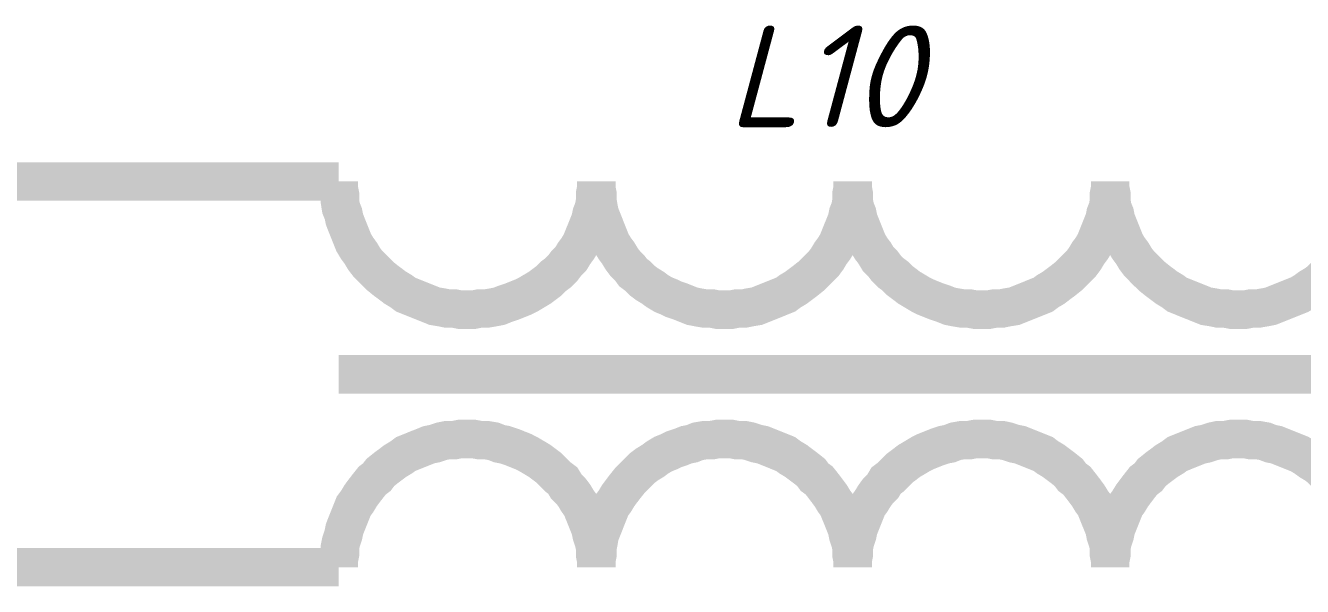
# Model space of a CAD drawing. Header units: inches. Extents: x 0 to 841, y 0 to 594.
# Drawn here: x 523.91 to 548.75, y 394.61 to 405.52 of the extents above; entities that cross this region are included whole.
import ezdxf

# ---------------------------------------------------------------- set-up
doc = ezdxf.new("R2010")
doc.units = ezdxf.units.IN
doc.layers.add('Sheet', color=255, linetype='Continuous')
doc.styles.get("Standard").update_dxf_attribs({"font": 'isocpeui.ttf'})

msp = doc.modelspace()

# ---------------------------------------------------------------- linework, layer by layer
at = {"layer": 'Sheet'}
for points in [[(524.996, 402.491, 0.749, 0.749, 0), (517.495, 402.491, 0.749, 0.749, 0)], [(524.996, 402.491, 0.749, 0.749, 0), (530.004, 402.491, 0.749, 0.749, 0)], [(530.004, 402.491, 0.749, 0.749, 0), (530.004, 402.356, 0.749, 0.749, 0), (530.027, 402.244, 0.749, 0.749, 0), (530.027, 402.109, 0.749, 0.749, 0), (530.049, 401.974, 0.749, 0.749, 0), (530.094, 401.862, 0.749, 0.749, 0), (530.117, 401.75, 0.749, 0.749, 0), (530.161, 401.637, 0.749, 0.749, 0), (530.206, 401.525, 0.749, 0.749, 0), (530.251, 401.413, 0.749, 0.749, 0), (530.296, 401.3, 0.749, 0.749, 0), (530.364, 401.188, 0.749, 0.749, 0), (530.431, 401.098, 0.749, 0.749, 0), (530.498, 400.986, 0.749, 0.749, 0), (530.566, 400.896, 0.749, 0.749, 0), (530.656, 400.806, 0.749, 0.749, 0), (530.745, 400.716, 0.749, 0.749, 0), (530.813, 400.649, 0.749, 0.749, 0), (530.925, 400.559, 0.749, 0.749, 0), (531.015, 400.492, 0.749, 0.749, 0), (531.105, 400.424, 0.749, 0.749, 0), (531.217, 400.357, 0.749, 0.749, 0), (531.307, 400.29, 0.749, 0.749, 0), (531.419, 400.245, 0.749, 0.749, 0), (531.531, 400.2, 0.749, 0.749, 0), (531.644, 400.155, 0.749, 0.749, 0), (531.756, 400.11, 0.749, 0.749, 0), (531.868, 400.065, 0.749, 0.749, 0), (532.003, 400.043, 0.749, 0.749, 0), (532.115, 400.02, 0.749, 0.749, 0), (532.25, 400.02, 0.749, 0.749, 0), (532.362, 399.998, 0.749, 0.749, 0), (532.497, 399.998, 0.749, 0.749, 0)], [(532.497, 399.998, 0.749, 0.749, 0), (532.632, 399.998, 0.749, 0.749, 0), (532.744, 400.02, 0.749, 0.749, 0), (532.879, 400.02, 0.749, 0.749, 0), (533.014, 400.043, 0.749, 0.749, 0), (533.126, 400.065, 0.749, 0.749, 0), (533.238, 400.11, 0.749, 0.749, 0), (533.373, 400.155, 0.749, 0.749, 0), (533.485, 400.2, 0.749, 0.749, 0), (533.598, 400.245, 0.749, 0.749, 0), (533.687, 400.29, 0.749, 0.749, 0), (533.8, 400.357, 0.749, 0.749, 0), (533.912, 400.424, 0.749, 0.749, 0), (534.002, 400.492, 0.749, 0.749, 0), (534.092, 400.559, 0.749, 0.749, 0), (534.181, 400.649, 0.749, 0.749, 0), (534.271, 400.716, 0.749, 0.749, 0), (534.361, 400.806, 0.749, 0.749, 0), (534.428, 400.896, 0.749, 0.749, 0), (534.518, 400.986, 0.749, 0.749, 0), (534.586, 401.098, 0.749, 0.749, 0), (534.653, 401.188, 0.749, 0.749, 0), (534.72, 401.3, 0.749, 0.749, 0), (534.765, 401.413, 0.749, 0.749, 0), (534.81, 401.525, 0.749, 0.749, 0), (534.855, 401.637, 0.749, 0.749, 0), (534.9, 401.75, 0.749, 0.749, 0), (534.923, 401.862, 0.749, 0.749, 0), (534.967, 401.974, 0.749, 0.749, 0), (534.99, 402.109, 0.749, 0.749, 0), (534.99, 402.244, 0.749, 0.749, 0), (535.012, 402.356, 0.749, 0.749, 0), (535.012, 402.491, 0.749, 0.749, 0)], [(535.012, 402.491, 0.749, 0.749, 0), (535.012, 402.356, 0.749, 0.749, 0), (535.035, 402.244, 0.749, 0.749, 0), (535.035, 402.109, 0.749, 0.749, 0), (535.057, 401.974, 0.749, 0.749, 0), (535.08, 401.862, 0.749, 0.749, 0), (535.125, 401.75, 0.749, 0.749, 0), (535.17, 401.637, 0.749, 0.749, 0), (535.214, 401.525, 0.749, 0.749, 0), (535.259, 401.413, 0.749, 0.749, 0), (535.304, 401.3, 0.749, 0.749, 0), (535.372, 401.188, 0.749, 0.749, 0), (535.439, 401.098, 0.749, 0.749, 0), (535.506, 400.986, 0.749, 0.749, 0), (535.574, 400.896, 0.749, 0.749, 0), (535.664, 400.806, 0.749, 0.749, 0), (535.731, 400.716, 0.749, 0.749, 0), (535.821, 400.649, 0.749, 0.749, 0), (535.911, 400.559, 0.749, 0.749, 0), (536.001, 400.492, 0.749, 0.749, 0), (536.113, 400.424, 0.749, 0.749, 0), (536.203, 400.357, 0.749, 0.749, 0), (536.315, 400.29, 0.749, 0.749, 0), (536.427, 400.245, 0.749, 0.749, 0), (536.517, 400.2, 0.749, 0.749, 0), (536.652, 400.155, 0.749, 0.749, 0), (536.764, 400.11, 0.749, 0.749, 0), (536.876, 400.065, 0.749, 0.749, 0), (536.989, 400.043, 0.749, 0.749, 0), (537.123, 400.02, 0.749, 0.749, 0), (537.258, 400.02, 0.749, 0.749, 0), (537.37, 399.998, 0.749, 0.749, 0), (537.505, 399.998, 0.749, 0.749, 0)], [(537.505, 399.998, 0.749, 0.749, 0), (537.64, 399.998, 0.749, 0.749, 0), (537.752, 400.02, 0.749, 0.749, 0), (537.887, 400.02, 0.749, 0.749, 0), (537.999, 400.043, 0.749, 0.749, 0), (538.134, 400.065, 0.749, 0.749, 0), (538.246, 400.11, 0.749, 0.749, 0), (538.359, 400.155, 0.749, 0.749, 0), (538.471, 400.2, 0.749, 0.749, 0), (538.583, 400.245, 0.749, 0.749, 0), (538.695, 400.29, 0.749, 0.749, 0), (538.785, 400.357, 0.749, 0.749, 0), (538.898, 400.424, 0.749, 0.749, 0), (538.987, 400.492, 0.749, 0.749, 0), (539.077, 400.559, 0.749, 0.749, 0), (539.19, 400.649, 0.749, 0.749, 0), (539.257, 400.716, 0.749, 0.749, 0), (539.347, 400.806, 0.749, 0.749, 0), (539.437, 400.896, 0.749, 0.749, 0), (539.504, 400.986, 0.749, 0.749, 0), (539.571, 401.098, 0.749, 0.749, 0), (539.639, 401.188, 0.749, 0.749, 0), (539.706, 401.3, 0.749, 0.749, 0), (539.751, 401.413, 0.749, 0.749, 0), (539.796, 401.525, 0.749, 0.749, 0), (539.841, 401.637, 0.749, 0.749, 0), (539.886, 401.75, 0.749, 0.749, 0), (539.908, 401.862, 0.749, 0.749, 0), (539.953, 401.974, 0.749, 0.749, 0), (539.976, 402.109, 0.749, 0.749, 0), (539.976, 402.244, 0.749, 0.749, 0), (539.998, 402.356, 0.749, 0.749, 0), (539.998, 402.491, 0.749, 0.749, 0)], [(539.998, 402.491, 0.749, 0.749, 0), (539.998, 402.356, 0.749, 0.749, 0), (540.02, 402.244, 0.749, 0.749, 0), (540.02, 402.109, 0.749, 0.749, 0), (540.043, 401.974, 0.749, 0.749, 0), (540.088, 401.862, 0.749, 0.749, 0), (540.11, 401.75, 0.749, 0.749, 0), (540.155, 401.637, 0.749, 0.749, 0), (540.2, 401.525, 0.749, 0.749, 0), (540.245, 401.413, 0.749, 0.749, 0), (540.29, 401.3, 0.749, 0.749, 0), (540.357, 401.188, 0.749, 0.749, 0), (540.425, 401.098, 0.749, 0.749, 0), (540.492, 400.986, 0.749, 0.749, 0), (540.582, 400.896, 0.749, 0.749, 0), (540.649, 400.806, 0.749, 0.749, 0), (540.739, 400.716, 0.749, 0.749, 0), (540.829, 400.649, 0.749, 0.749, 0), (540.919, 400.559, 0.749, 0.749, 0), (541.009, 400.492, 0.749, 0.749, 0), (541.098, 400.424, 0.749, 0.749, 0), (541.211, 400.357, 0.749, 0.749, 0), (541.323, 400.29, 0.749, 0.749, 0), (541.413, 400.245, 0.749, 0.749, 0), (541.525, 400.2, 0.749, 0.749, 0), (541.637, 400.155, 0.749, 0.749, 0), (541.772, 400.11, 0.749, 0.749, 0), (541.884, 400.065, 0.749, 0.749, 0), (541.997, 400.043, 0.749, 0.749, 0), (542.131, 400.02, 0.749, 0.749, 0), (542.266, 400.02, 0.749, 0.749, 0), (542.379, 399.998, 0.749, 0.749, 0), (542.513, 399.998, 0.749, 0.749, 0)], [(542.513, 399.998, 0.749, 0.749, 0), (542.648, 399.998, 0.749, 0.749, 0), (542.76, 400.02, 0.749, 0.749, 0), (542.895, 400.02, 0.749, 0.749, 0), (543.007, 400.043, 0.749, 0.749, 0), (543.142, 400.065, 0.749, 0.749, 0), (543.254, 400.11, 0.749, 0.749, 0), (543.367, 400.155, 0.749, 0.749, 0), (543.479, 400.2, 0.749, 0.749, 0), (543.591, 400.245, 0.749, 0.749, 0), (543.704, 400.29, 0.749, 0.749, 0), (543.793, 400.357, 0.749, 0.749, 0), (543.906, 400.424, 0.749, 0.749, 0), (543.995, 400.492, 0.749, 0.749, 0), (544.085, 400.559, 0.749, 0.749, 0), (544.198, 400.649, 0.749, 0.749, 0), (544.265, 400.716, 0.749, 0.749, 0), (544.355, 400.806, 0.749, 0.749, 0), (544.445, 400.896, 0.749, 0.749, 0), (544.512, 400.986, 0.749, 0.749, 0), (544.579, 401.098, 0.749, 0.749, 0), (544.647, 401.188, 0.749, 0.749, 0), (544.714, 401.3, 0.749, 0.749, 0), (544.759, 401.413, 0.749, 0.749, 0), (544.804, 401.525, 0.749, 0.749, 0), (544.849, 401.637, 0.749, 0.749, 0), (544.894, 401.75, 0.749, 0.749, 0), (544.916, 401.862, 0.749, 0.749, 0), (544.961, 401.974, 0.749, 0.749, 0), (544.984, 402.109, 0.749, 0.749, 0), (544.984, 402.244, 0.749, 0.749, 0), (545.006, 402.356, 0.749, 0.749, 0), (545.006, 402.491, 0.749, 0.749, 0)], [(545.006, 402.491, 0.749, 0.749, 0), (545.006, 402.356, 0.749, 0.749, 0), (545.029, 402.244, 0.749, 0.749, 0), (545.029, 402.109, 0.749, 0.749, 0), (545.051, 401.974, 0.749, 0.749, 0), (545.096, 401.862, 0.749, 0.749, 0), (545.118, 401.75, 0.749, 0.749, 0), (545.163, 401.637, 0.749, 0.749, 0), (545.208, 401.525, 0.749, 0.749, 0), (545.253, 401.413, 0.749, 0.749, 0), (545.298, 401.3, 0.749, 0.749, 0), (545.365, 401.188, 0.749, 0.749, 0), (545.433, 401.098, 0.749, 0.749, 0), (545.5, 400.986, 0.749, 0.749, 0), (545.568, 400.896, 0.749, 0.749, 0), (545.657, 400.806, 0.749, 0.749, 0), (545.747, 400.716, 0.749, 0.749, 0), (545.815, 400.649, 0.749, 0.749, 0), (545.927, 400.559, 0.749, 0.749, 0), (546.017, 400.492, 0.749, 0.749, 0), (546.107, 400.424, 0.749, 0.749, 0), (546.219, 400.357, 0.749, 0.749, 0), (546.309, 400.29, 0.749, 0.749, 0), (546.421, 400.245, 0.749, 0.749, 0), (546.533, 400.2, 0.749, 0.749, 0), (546.646, 400.155, 0.749, 0.749, 0), (546.758, 400.11, 0.749, 0.749, 0), (546.87, 400.065, 0.749, 0.749, 0), (547.005, 400.043, 0.749, 0.749, 0), (547.117, 400.02, 0.749, 0.749, 0), (547.252, 400.02, 0.749, 0.749, 0), (547.364, 399.998, 0.749, 0.749, 0), (547.499, 399.998, 0.749, 0.749, 0)], [(530.004, 402.491, 0.3, 0.3, 0), (524.996, 402.491, 0.3, 0.3, 0)], [(547.499, 399.998, 0.749, 0.749, 0), (547.634, 399.998, 0.749, 0.749, 0), (547.746, 400.02, 0.749, 0.749, 0), (547.881, 400.02, 0.749, 0.749, 0), (548.015, 400.043, 0.749, 0.749, 0), (548.128, 400.065, 0.749, 0.749, 0), (548.24, 400.11, 0.749, 0.749, 0), (548.352, 400.155, 0.749, 0.749, 0), (548.465, 400.2, 0.749, 0.749, 0), (548.577, 400.245, 0.749, 0.749, 0), (548.689, 400.29, 0.749, 0.749, 0), (548.801, 400.357, 0.749, 0.749, 0), (548.891, 400.424, 0.749, 0.749, 0), (549.004, 400.492, 0.749, 0.749, 0), (549.093, 400.559, 0.749, 0.749, 0), (549.183, 400.649, 0.749, 0.749, 0)], [(549.992, 398.74, 0.749, 0.749, 0), (530.004, 398.74, 0.749, 0.749, 0)], [(517.495, 397.482, 0.749, 0.749, 0), (517.495, 394.989, 0.749, 0.749, 0), (522.503, 394.989, 0.749, 0.749, 0), (524.996, 394.989, 0.749, 0.749, 0)], [(532.497, 397.482, 0.749, 0.749, 0), (532.362, 397.482, 0.749, 0.749, 0), (532.25, 397.46, 0.749, 0.749, 0), (532.115, 397.46, 0.749, 0.749, 0), (532.003, 397.437, 0.749, 0.749, 0), (531.868, 397.392, 0.749, 0.749, 0), (531.756, 397.37, 0.749, 0.749, 0), (531.644, 397.325, 0.749, 0.749, 0), (531.531, 397.28, 0.749, 0.749, 0), (531.419, 397.235, 0.749, 0.749, 0), (531.307, 397.19, 0.749, 0.749, 0), (531.217, 397.123, 0.749, 0.749, 0), (531.105, 397.056, 0.749, 0.749, 0), (531.015, 396.988, 0.749, 0.749, 0), (530.925, 396.921, 0.749, 0.749, 0), (530.813, 396.831, 0.749, 0.749, 0), (530.745, 396.741, 0.749, 0.749, 0), (530.656, 396.674, 0.749, 0.749, 0), (530.566, 396.561, 0.749, 0.749, 0), (530.498, 396.472, 0.749, 0.749, 0), (530.431, 396.382, 0.749, 0.749, 0), (530.364, 396.27, 0.749, 0.749, 0), (530.296, 396.18, 0.749, 0.749, 0), (530.251, 396.067, 0.749, 0.749, 0), (530.206, 395.955, 0.749, 0.749, 0), (530.161, 395.843, 0.749, 0.749, 0), (530.117, 395.73, 0.749, 0.749, 0), (530.094, 395.618, 0.749, 0.749, 0), (530.049, 395.483, 0.749, 0.749, 0), (530.027, 395.371, 0.749, 0.749, 0), (530.027, 395.236, 0.749, 0.749, 0), (530.004, 395.124, 0.749, 0.749, 0), (530.004, 394.989, 0.749, 0.749, 0)], [(535.012, 394.989, 0.749, 0.749, 0), (535.012, 395.124, 0.749, 0.749, 0), (534.99, 395.236, 0.749, 0.749, 0), (534.99, 395.371, 0.749, 0.749, 0), (534.967, 395.483, 0.749, 0.749, 0), (534.923, 395.618, 0.749, 0.749, 0), (534.9, 395.73, 0.749, 0.749, 0), (534.855, 395.843, 0.749, 0.749, 0), (534.81, 395.955, 0.749, 0.749, 0), (534.765, 396.067, 0.749, 0.749, 0), (534.72, 396.18, 0.749, 0.749, 0), (534.653, 396.27, 0.749, 0.749, 0), (534.586, 396.382, 0.749, 0.749, 0), (534.518, 396.472, 0.749, 0.749, 0), (534.428, 396.561, 0.749, 0.749, 0), (534.361, 396.674, 0.749, 0.749, 0), (534.271, 396.741, 0.749, 0.749, 0), (534.181, 396.831, 0.749, 0.749, 0), (534.092, 396.921, 0.749, 0.749, 0), (534.002, 396.988, 0.749, 0.749, 0), (533.912, 397.056, 0.749, 0.749, 0), (533.8, 397.123, 0.749, 0.749, 0), (533.687, 397.19, 0.749, 0.749, 0), (533.598, 397.235, 0.749, 0.749, 0), (533.485, 397.28, 0.749, 0.749, 0), (533.373, 397.325, 0.749, 0.749, 0), (533.238, 397.37, 0.749, 0.749, 0), (533.126, 397.392, 0.749, 0.749, 0), (533.014, 397.437, 0.749, 0.749, 0), (532.879, 397.46, 0.749, 0.749, 0), (532.744, 397.46, 0.749, 0.749, 0), (532.632, 397.482, 0.749, 0.749, 0), (532.497, 397.482, 0.749, 0.749, 0)], [(537.505, 397.482, 0.749, 0.749, 0), (537.37, 397.482, 0.749, 0.749, 0), (537.258, 397.46, 0.749, 0.749, 0), (537.123, 397.46, 0.749, 0.749, 0), (536.989, 397.437, 0.749, 0.749, 0), (536.876, 397.392, 0.749, 0.749, 0), (536.764, 397.37, 0.749, 0.749, 0), (536.652, 397.325, 0.749, 0.749, 0), (536.517, 397.28, 0.749, 0.749, 0), (536.427, 397.235, 0.749, 0.749, 0), (536.315, 397.19, 0.749, 0.749, 0), (536.203, 397.123, 0.749, 0.749, 0), (536.113, 397.056, 0.749, 0.749, 0), (536.001, 396.988, 0.749, 0.749, 0), (535.911, 396.921, 0.749, 0.749, 0), (535.821, 396.831, 0.749, 0.749, 0), (535.731, 396.741, 0.749, 0.749, 0), (535.664, 396.674, 0.749, 0.749, 0), (535.574, 396.561, 0.749, 0.749, 0), (535.506, 396.472, 0.749, 0.749, 0), (535.439, 396.382, 0.749, 0.749, 0), (535.372, 396.27, 0.749, 0.749, 0), (535.304, 396.18, 0.749, 0.749, 0), (535.259, 396.067, 0.749, 0.749, 0), (535.214, 395.955, 0.749, 0.749, 0), (535.17, 395.843, 0.749, 0.749, 0), (535.125, 395.73, 0.749, 0.749, 0), (535.08, 395.618, 0.749, 0.749, 0), (535.057, 395.483, 0.749, 0.749, 0), (535.035, 395.371, 0.749, 0.749, 0), (535.035, 395.236, 0.749, 0.749, 0), (535.012, 395.124, 0.749, 0.749, 0), (535.012, 394.989, 0.749, 0.749, 0)], [(539.998, 394.989, 0.749, 0.749, 0), (539.998, 395.124, 0.749, 0.749, 0), (539.976, 395.236, 0.749, 0.749, 0), (539.976, 395.371, 0.749, 0.749, 0), (539.953, 395.483, 0.749, 0.749, 0), (539.908, 395.618, 0.749, 0.749, 0), (539.886, 395.73, 0.749, 0.749, 0), (539.841, 395.843, 0.749, 0.749, 0), (539.796, 395.955, 0.749, 0.749, 0), (539.751, 396.067, 0.749, 0.749, 0), (539.706, 396.18, 0.749, 0.749, 0), (539.639, 396.27, 0.749, 0.749, 0), (539.571, 396.382, 0.749, 0.749, 0), (539.504, 396.472, 0.749, 0.749, 0), (539.437, 396.561, 0.749, 0.749, 0), (539.347, 396.674, 0.749, 0.749, 0), (539.257, 396.741, 0.749, 0.749, 0), (539.19, 396.831, 0.749, 0.749, 0), (539.077, 396.921, 0.749, 0.749, 0), (538.987, 396.988, 0.749, 0.749, 0), (538.898, 397.056, 0.749, 0.749, 0), (538.785, 397.123, 0.749, 0.749, 0), (538.695, 397.19, 0.749, 0.749, 0), (538.583, 397.235, 0.749, 0.749, 0), (538.471, 397.28, 0.749, 0.749, 0), (538.359, 397.325, 0.749, 0.749, 0), (538.246, 397.37, 0.749, 0.749, 0), (538.134, 397.392, 0.749, 0.749, 0), (537.999, 397.437, 0.749, 0.749, 0), (537.887, 397.46, 0.749, 0.749, 0), (537.752, 397.46, 0.749, 0.749, 0), (537.64, 397.482, 0.749, 0.749, 0), (537.505, 397.482, 0.749, 0.749, 0)], [(542.513, 397.482, 0.749, 0.749, 0), (542.379, 397.482, 0.749, 0.749, 0), (542.266, 397.46, 0.749, 0.749, 0), (542.131, 397.46, 0.749, 0.749, 0), (541.997, 397.437, 0.749, 0.749, 0), (541.884, 397.392, 0.749, 0.749, 0), (541.772, 397.37, 0.749, 0.749, 0), (541.637, 397.325, 0.749, 0.749, 0), (541.525, 397.28, 0.749, 0.749, 0), (541.413, 397.235, 0.749, 0.749, 0), (541.323, 397.19, 0.749, 0.749, 0), (541.211, 397.123, 0.749, 0.749, 0), (541.098, 397.056, 0.749, 0.749, 0), (541.009, 396.988, 0.749, 0.749, 0), (540.919, 396.921, 0.749, 0.749, 0), (540.829, 396.831, 0.749, 0.749, 0), (540.739, 396.741, 0.749, 0.749, 0), (540.649, 396.674, 0.749, 0.749, 0), (540.582, 396.561, 0.749, 0.749, 0), (540.492, 396.472, 0.749, 0.749, 0), (540.425, 396.382, 0.749, 0.749, 0), (540.357, 396.27, 0.749, 0.749, 0), (540.29, 396.18, 0.749, 0.749, 0), (540.245, 396.067, 0.749, 0.749, 0), (540.2, 395.955, 0.749, 0.749, 0), (540.155, 395.843, 0.749, 0.749, 0), (540.11, 395.73, 0.749, 0.749, 0), (540.088, 395.618, 0.749, 0.749, 0), (540.043, 395.483, 0.749, 0.749, 0), (540.02, 395.371, 0.749, 0.749, 0), (540.02, 395.236, 0.749, 0.749, 0), (539.998, 395.124, 0.749, 0.749, 0), (539.998, 394.989, 0.749, 0.749, 0)], [(545.006, 394.989, 0.749, 0.749, 0), (545.006, 395.124, 0.749, 0.749, 0), (544.984, 395.236, 0.749, 0.749, 0), (544.984, 395.371, 0.749, 0.749, 0), (544.961, 395.483, 0.749, 0.749, 0), (544.916, 395.618, 0.749, 0.749, 0), (544.894, 395.73, 0.749, 0.749, 0), (544.849, 395.843, 0.749, 0.749, 0), (544.804, 395.955, 0.749, 0.749, 0), (544.759, 396.067, 0.749, 0.749, 0), (544.714, 396.18, 0.749, 0.749, 0), (544.647, 396.27, 0.749, 0.749, 0), (544.579, 396.382, 0.749, 0.749, 0), (544.512, 396.472, 0.749, 0.749, 0), (544.445, 396.561, 0.749, 0.749, 0), (544.355, 396.674, 0.749, 0.749, 0), (544.265, 396.741, 0.749, 0.749, 0), (544.198, 396.831, 0.749, 0.749, 0), (544.085, 396.921, 0.749, 0.749, 0), (543.995, 396.988, 0.749, 0.749, 0), (543.906, 397.056, 0.749, 0.749, 0), (543.793, 397.123, 0.749, 0.749, 0), (543.704, 397.19, 0.749, 0.749, 0), (543.591, 397.235, 0.749, 0.749, 0), (543.479, 397.28, 0.749, 0.749, 0), (543.367, 397.325, 0.749, 0.749, 0), (543.254, 397.37, 0.749, 0.749, 0), (543.142, 397.392, 0.749, 0.749, 0), (543.007, 397.437, 0.749, 0.749, 0), (542.895, 397.46, 0.749, 0.749, 0), (542.76, 397.46, 0.749, 0.749, 0), (542.648, 397.482, 0.749, 0.749, 0), (542.513, 397.482, 0.749, 0.749, 0)], [(547.499, 397.482, 0.749, 0.749, 0), (547.364, 397.482, 0.749, 0.749, 0), (547.252, 397.46, 0.749, 0.749, 0), (547.117, 397.46, 0.749, 0.749, 0), (547.005, 397.437, 0.749, 0.749, 0), (546.87, 397.392, 0.749, 0.749, 0), (546.758, 397.37, 0.749, 0.749, 0), (546.646, 397.325, 0.749, 0.749, 0), (546.533, 397.28, 0.749, 0.749, 0), (546.421, 397.235, 0.749, 0.749, 0), (546.309, 397.19, 0.749, 0.749, 0), (546.219, 397.123, 0.749, 0.749, 0), (546.107, 397.056, 0.749, 0.749, 0), (546.017, 396.988, 0.749, 0.749, 0), (545.927, 396.921, 0.749, 0.749, 0), (545.815, 396.831, 0.749, 0.749, 0), (545.747, 396.741, 0.749, 0.749, 0), (545.657, 396.674, 0.749, 0.749, 0), (545.568, 396.561, 0.749, 0.749, 0), (545.5, 396.472, 0.749, 0.749, 0), (545.433, 396.382, 0.749, 0.749, 0), (545.365, 396.27, 0.749, 0.749, 0), (545.298, 396.18, 0.749, 0.749, 0), (545.253, 396.067, 0.749, 0.749, 0), (545.208, 395.955, 0.749, 0.749, 0), (545.163, 395.843, 0.749, 0.749, 0), (545.118, 395.73, 0.749, 0.749, 0), (545.096, 395.618, 0.749, 0.749, 0), (545.051, 395.483, 0.749, 0.749, 0), (545.029, 395.371, 0.749, 0.749, 0), (545.029, 395.236, 0.749, 0.749, 0), (545.006, 395.124, 0.749, 0.749, 0), (545.006, 394.989, 0.749, 0.749, 0)], [(549.183, 396.831, 0.749, 0.749, 0), (549.093, 396.921, 0.749, 0.749, 0), (549.004, 396.988, 0.749, 0.749, 0), (548.891, 397.056, 0.749, 0.749, 0), (548.801, 397.123, 0.749, 0.749, 0), (548.689, 397.19, 0.749, 0.749, 0), (548.577, 397.235, 0.749, 0.749, 0), (548.465, 397.28, 0.749, 0.749, 0), (548.352, 397.325, 0.749, 0.749, 0), (548.24, 397.37, 0.749, 0.749, 0), (548.128, 397.392, 0.749, 0.749, 0), (548.015, 397.437, 0.749, 0.749, 0), (547.881, 397.46, 0.749, 0.749, 0), (547.746, 397.46, 0.749, 0.749, 0), (547.634, 397.482, 0.749, 0.749, 0), (547.499, 397.482, 0.749, 0.749, 0)], [(530.004, 394.989, 0.749, 0.749, 0), (524.996, 394.989, 0.749, 0.749, 0)], [(530.004, 394.989, 0.749, 0.749, 0), (530.004, 394.989, 0.749, 0.749, 0), (530.004, 394.989, 0.749, 0.749, 0), (530.004, 394.989, 0.749, 0.749, 0), (530.004, 394.989, 0.749, 0.749, 0), (530.004, 394.989, 0.749, 0.749, 0), (530.004, 394.989, 0.749, 0.749, 0), (530.004, 394.989, 0.749, 0.749, 0), (530.004, 394.989, 0.749, 0.749, 0), (530.004, 394.989, 0.749, 0.749, 0), (530.004, 394.989, 0.749, 0.749, 0), (530.004, 394.989, 0.749, 0.749, 0), (530.004, 394.989, 0.749, 0.749, 0), (530.004, 394.989, 0.749, 0.749, 0), (530.004, 394.989, 0.749, 0.749, 0), (530.004, 394.989, 0.749, 0.749, 0), (530.004, 394.989, 0.749, 0.749, 0), (530.004, 394.989, 0.749, 0.749, 0), (530.004, 394.989, 0.749, 0.749, 0), (530.004, 394.989, 0.749, 0.749, 0), (530.004, 394.989, 0.749, 0.749, 0), (530.004, 394.989, 0.749, 0.749, 0), (530.004, 394.989, 0.749, 0.749, 0), (530.004, 394.989, 0.749, 0.749, 0), (530.004, 394.989, 0.749, 0.749, 0), (530.004, 394.989, 0.749, 0.749, 0), (530.004, 394.989, 0.749, 0.749, 0), (530.004, 394.989, 0.749, 0.749, 0), (530.004, 394.989, 0.749, 0.749, 0), (530.004, 394.989, 0.749, 0.749, 0), (530.004, 394.989, 0.749, 0.749, 0), (530.004, 394.989, 0.749, 0.749, 0), (530.004, 394.989, 0.749, 0.749, 0)], [(535.012, 394.989, 0.749, 0.749, 0), (535.012, 394.989, 0.749, 0.749, 0), (535.012, 394.989, 0.749, 0.749, 0), (535.012, 394.989, 0.749, 0.749, 0), (535.012, 394.989, 0.749, 0.749, 0), (535.012, 394.989, 0.749, 0.749, 0), (535.012, 394.989, 0.749, 0.749, 0), (535.012, 394.989, 0.749, 0.749, 0), (535.012, 394.989, 0.749, 0.749, 0), (535.012, 394.989, 0.749, 0.749, 0), (535.012, 394.989, 0.749, 0.749, 0), (535.012, 394.989, 0.749, 0.749, 0), (535.012, 394.989, 0.749, 0.749, 0), (535.012, 394.989, 0.749, 0.749, 0), (535.012, 394.989, 0.749, 0.749, 0), (535.012, 394.989, 0.749, 0.749, 0), (535.012, 394.989, 0.749, 0.749, 0), (535.012, 394.989, 0.749, 0.749, 0), (535.012, 394.989, 0.749, 0.749, 0), (535.012, 394.989, 0.749, 0.749, 0), (535.012, 394.989, 0.749, 0.749, 0), (535.012, 394.989, 0.749, 0.749, 0), (535.012, 394.989, 0.749, 0.749, 0), (535.012, 394.989, 0.749, 0.749, 0), (535.012, 394.989, 0.749, 0.749, 0), (535.012, 394.989, 0.749, 0.749, 0), (535.012, 394.989, 0.749, 0.749, 0), (535.012, 394.989, 0.749, 0.749, 0), (535.012, 394.989, 0.749, 0.749, 0), (535.012, 394.989, 0.749, 0.749, 0), (535.012, 394.989, 0.749, 0.749, 0), (535.012, 394.989, 0.749, 0.749, 0), (535.012, 394.989, 0.749, 0.749, 0)], [(539.998, 394.989, 0.749, 0.749, 0), (539.998, 394.989, 0.749, 0.749, 0), (539.998, 394.989, 0.749, 0.749, 0), (539.998, 394.989, 0.749, 0.749, 0), (539.998, 394.989, 0.749, 0.749, 0), (539.998, 394.989, 0.749, 0.749, 0), (539.998, 394.989, 0.749, 0.749, 0), (539.998, 394.989, 0.749, 0.749, 0), (539.998, 394.989, 0.749, 0.749, 0), (539.998, 394.989, 0.749, 0.749, 0), (539.998, 394.989, 0.749, 0.749, 0), (539.998, 394.989, 0.749, 0.749, 0), (539.998, 394.989, 0.749, 0.749, 0), (539.998, 394.989, 0.749, 0.749, 0), (539.998, 394.989, 0.749, 0.749, 0), (539.998, 394.989, 0.749, 0.749, 0), (539.998, 394.989, 0.749, 0.749, 0), (539.998, 394.989, 0.749, 0.749, 0), (539.998, 394.989, 0.749, 0.749, 0), (539.998, 394.989, 0.749, 0.749, 0), (539.998, 394.989, 0.749, 0.749, 0), (539.998, 394.989, 0.749, 0.749, 0), (539.998, 394.989, 0.749, 0.749, 0), (539.998, 394.989, 0.749, 0.749, 0), (539.998, 394.989, 0.749, 0.749, 0), (539.998, 394.989, 0.749, 0.749, 0), (539.998, 394.989, 0.749, 0.749, 0), (539.998, 394.989, 0.749, 0.749, 0), (539.998, 394.989, 0.749, 0.749, 0), (539.998, 394.989, 0.749, 0.749, 0), (539.998, 394.989, 0.749, 0.749, 0), (539.998, 394.989, 0.749, 0.749, 0), (539.998, 394.989, 0.749, 0.749, 0)], [(545.006, 394.989, 0.749, 0.749, 0), (545.006, 394.989, 0.749, 0.749, 0), (545.006, 394.989, 0.749, 0.749, 0), (545.006, 394.989, 0.749, 0.749, 0), (545.006, 394.989, 0.749, 0.749, 0), (545.006, 394.989, 0.749, 0.749, 0), (545.006, 394.989, 0.749, 0.749, 0), (545.006, 394.989, 0.749, 0.749, 0), (545.006, 394.989, 0.749, 0.749, 0), (545.006, 394.989, 0.749, 0.749, 0), (545.006, 394.989, 0.749, 0.749, 0), (545.006, 394.989, 0.749, 0.749, 0), (545.006, 394.989, 0.749, 0.749, 0), (545.006, 394.989, 0.749, 0.749, 0), (545.006, 394.989, 0.749, 0.749, 0), (545.006, 394.989, 0.749, 0.749, 0), (545.006, 394.989, 0.749, 0.749, 0), (545.006, 394.989, 0.749, 0.749, 0), (545.006, 394.989, 0.749, 0.749, 0), (545.006, 394.989, 0.749, 0.749, 0), (545.006, 394.989, 0.749, 0.749, 0), (545.006, 394.989, 0.749, 0.749, 0), (545.006, 394.989, 0.749, 0.749, 0), (545.006, 394.989, 0.749, 0.749, 0), (545.006, 394.989, 0.749, 0.749, 0), (545.006, 394.989, 0.749, 0.749, 0), (545.006, 394.989, 0.749, 0.749, 0), (545.006, 394.989, 0.749, 0.749, 0), (545.006, 394.989, 0.749, 0.749, 0), (545.006, 394.989, 0.749, 0.749, 0), (545.006, 394.989, 0.749, 0.749, 0), (545.006, 394.989, 0.749, 0.749, 0), (545.006, 394.989, 0.749, 0.749, 0)], [(530.004, 394.989, 0.3, 0.3, 0), (524.996, 394.989, 0.3, 0.3, 0)]]:
    msp.add_lwpolyline(points, format="xyseb", dxfattribs=at)

# ---------------------------------------------------------------- texts
msp.add_text('L10', height=1.9764, dxfattribs=at).set_placement((537.55, 403.546))

doc.saveas('drawing.dxf')
